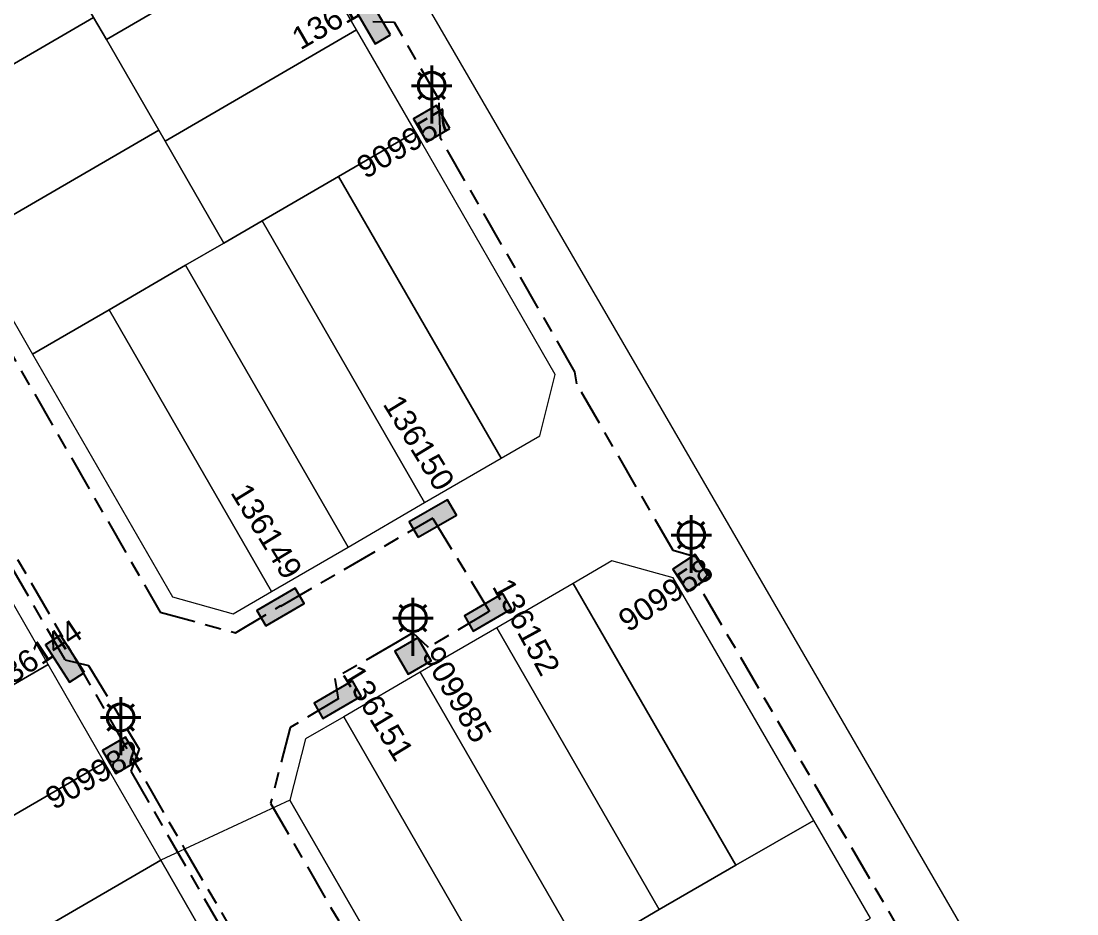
# Model space of a CAD drawing. Header units: metres. Extents: x 303431 to 305438, y 6269401 to 6270518.
# Drawn here: x 304200.8 to 304318.7, y 6270041.6 to 6270141.3 of the extents above; entities that cross this region are included whole.
import ezdxf
from ezdxf.enums import TextEntityAlignment as Align

# ---------------------------------------------------------------- set-up
doc = ezdxf.new("R2010")
doc.units = ezdxf.units.M
doc.linetypes.add('Cable Exist UG', pattern=[8.2, 4, -1.2, 1.8, -1.2])
doc.layers.get('0').update_dxf_attribs({"color": 6})
doc.layers.add('Cadastre Land Parcels_SP_EXT', color=9, linetype='Continuous', lineweight=5)
doc.layers.add('Cadastre Roads_SP_EXT', color=9, linetype='Continuous', lineweight=5)
for name, color, linetype in [('Equip_SP_SL_EXT', 7, 'Continuous'), ('Mains_HV_EXT', 7, 'Continuous'), ('Mains_LV_EXT', 7, 'Continuous'), ('SupportsUG_SP_LV_EXT', 7, 'Continuous'), ('SupportsUG_SP_LV_SL_EXT', 7, 'Continuous')]:
    doc.layers.add(name, color=color, linetype=linetype)
doc.styles.add('COLUMN_LABEL', font='arial.ttf')
doc.styles.add('iecARIAL', font='arial.ttf', dxfattribs={"height": 2})
doc.styles.add('POLE_LABEL', font='arial.ttf')
doc.styles.get("Standard").update_dxf_attribs({"font": 'arial.ttf'})

# ---------------------------------------------------------------- blocks, each defined once
blk = doc.blocks.new('COLUMN_EXT')
blk.add_hatch(color=256).paths.add_polyline_path([(-1.49, 1.48), (-1.49, -1.49), (1.48, -1.49), (1.48, 1.48)])
blk.add_lwpolyline([(-1.49, -1.49), (1.48, -1.49), (1.48, 1.48), (-1.49, 1.48)], close=True)
for tag, height, style, flags, p in [('ASSET_NUM', 2.5, 'COLUMN_LABEL', 8, (2, 2)), ('STRUCTURE_PLANT_NUMBER', 0.2, 'POLE_LABEL', 9, (1.81, 0.03)), ('STREET_CODE', 0.2, 'COLUMN_LABEL', 9, (1.81, -0.2))]:
    blk.add_attdef(tag, text='', height=height, dxfattribs=dict(style=style, flags=flags)).set_placement(p, align=Align.MIDDLE_LEFT)
at = {"flags": 9}
for tag, p in [('COLUMN_TYPE', (1.81, -0.4)), ('OWNED_BY', (1.81, -0.6)), ('STATE', (1.81, -0.8)), ('USAGE', (1.81, -1)), ('LEGEND', (1.81, -1.2)), ('STREETNAME', (1.81, -1.6)), ('SUBURB', (1.81, -1.8)), ('LOCATION', (1.81, -1.4)), ('NOTES', (1.81, -2))]:
    blk.add_attdef(tag, text='', height=0.2, dxfattribs=at).set_placement(p, align=Align.MIDDLE_LEFT)
at = {"flags": 1}
blk.add_attdef('Z', (1.81, -2.35), '', height=0.2, dxfattribs=at)
blk = doc.blocks.new('PILLAR_EXT')
blk.add_hatch(color=256).paths.add_polyline_path([(-2.475, 0.99), (-2.475, -0.99), (2.475, -0.99), (2.475, 0.99)])
blk.add_lwpolyline([(-2.475, -0.99), (2.475, -0.99), (2.475, 0.99), (-2.475, 0.99)], close=True)
at = {"style": 'iecARIAL', "flags": 8}
blk.add_attdef('ASSET_NUM', (1.5, 3.5), '', height=2.5, dxfattribs=at)
for tag, p, flags in [('OWNED_BY', (0, -0.2), 9), ('STATE', (0, -0.4), 9), ('SUPPORT_TYPE', (0, -0.6), 9), ('USAGE', (0, -0.8), 9), ('LEGEND', (0, -1), 9), ('LOCATION', (0, -1.2), 9), ('STREETNAME', (0, -1.8), 9), ('SUBURB', (0, -2), 1), ('NOTES', (0, -1.4), 9), ('PARENT', (0, -1.6), 9)]:
    blk.add_attdef(tag, p, '', height=0.2, dxfattribs=dict(flags=flags))
blk = doc.blocks.new('SL_LANTERN_EXT')
at = {"lineweight": 40}
for p, q in [((0, 1.97), (0, 6.47)), ((-1.46, 5.68), (-1.06, 5.28)), ((1.46, 5.68), (1.06, 5.28)), ((-2.25, 4.22), (2.25, 4.22)), ((-1.46, 2.76), (-1.06, 3.16)), ((0, 0), (0, 2.72)), ((1.46, 2.76), (1.06, 3.16))]:
    blk.add_line(p, q, dxfattribs=at)
blk.add_circle((0, 4.22), 1.5, dxfattribs=at)
at = {"style": 'iecARIAL', "flags": 9}
blk.add_attdef('ASSET_NUM', (1.5, 1.5), '', height=2.5, dxfattribs=at)
for tag, p, height, flags in [('CONSTRUCTED_VOLTAGE', (0.98, -0.65), 0.2, 9), ('CONTROL_TYPE', (0.98, -0.85), 0.2, 9), ('LANTERN_PURPOSE', (0.98, -1.05), 0.2, 9), ('LANTERN_TYPE', (0.98, -1.25), 0.2, 9), ('LNUMBER', (2.18, -3.25), 2.5, 8), ('OPERATING_VOLTAGE', (0.98, -1.65), 0.2, 9), ('ORIENTATION', (0.98, -1.85), 0.2, 9), ('OWNED_BY', (0.98, -2.05), 0.2, 9), ('STATE', (0.98, -2.25), 0.2, 9), ('NO_PHASES', (0.98, -1.45), 0.2, 9), ('USAGE', (0.98, -2.45), 0.2, 9), ('CEXIST', (0.98, -2.65), 0.2, 9), ('CNEW', (0.98, -2.85), 0.2, 9), ('CNUMBER', (0.98, -3.05), 0.2, 9), ('CREMOVE', (0.98, -3.25), 0.2, 9), ('CREPLACE', (0.98, -3.45), 0.2, 9), ('LKINGHEIGHT', (0.98, -3.65), 0.2, 9), ('LBRACKET', (0.98, -3.85), 0.2, 9), ('LBRACKETVOCAB', (0.98, -4.05), 0.2, 9), ('LCATEGORY', (0.98, -4.25), 0.2, 9), ('LCHARGE1', (0.98, -4.45), 0.2, 9), ('LCHARGE1PERCENT', (0.98, -4.65), 0.2, 9), ('LCHARGE2', (0.98, -4.85), 0.2, 9), ('LCHARGE2PERCENT', (0.98, -5.05), 0.2, 9), ('LCHARGE3', (0.98, -5.25), 0.2, 9), ('LCHARGE3PERCENT', (0.98, -5.45), 0.2, 9), ('LEXIST', (0.98, -5.65), 0.2, 9), ('LLAMP', (0.98, -5.85), 0.2, 9), ('LLAMPVOCAB', (0.98, -6.05), 0.2, 9), ('LMAST', (0.98, -6.25), 0.2, 9), ('LMASTVOCAB', (0.98, -6.45), 0.2, 9), ('LNEW', (0.98, -6.65), 0.2, 9), ('LANTNUMBER', (0.98, -6.85), 0.2, 9), ('LOUTREACH', (0.98, -7.25), 0.2, 9), ('LOUTREACHVOCAB', (0.98, -7.45), 0.2, 9), ('LRATECODE', (0.98, -7.65), 0.2, 9), ('LREMOVE', (0.98, -7.85), 0.2, 9), ('LREPLACE', (0.98, -8.05), 0.2, 9), ('LTYPE', (0.98, -8.25), 0.2, 9), ('LTYPEVOCAB', (0.98, -8.45), 0.2, 9), ('STREETNAME', (0.98, -9.25), 0.2, 9), ('SUBURB', (0.98, -9.45), 0.2, 1), ('LEGEND', (0.98, -8.65), 0.2, 9), ('LOCATION', (0.98, -8.85), 0.2, 9), ('NOTES', (0.98, -9.05), 0.2, 9)]:
    blk.add_attdef(tag, p, '', height=height, dxfattribs=dict(flags=flags))

msp = doc.modelspace()

# ---------------------------------------------------------------- linework, layer by layer
at = {"layer": 'Cadastre Land Parcels_SP_EXT', "linetype": 'Continuous'}
for points in [[(304418.82498, 6269989.89504), (304273.40397, 6270236.55496), (304206.78704, 6270210.66202), (304239.27904, 6270154.79499), (304271.13603, 6270099.89097), (304350.00698, 6269963.97198), (304358.58196, 6269965.52602), (304418.82498, 6269989.89504)], [(304231.69737, 6270151.65), (304225.13902, 6270163.0177), (304203.75052, 6270150.587), (304208.88591, 6270141.68449), (304210.30727, 6270139.2193), (304231.69737, 6270151.65)], [(304208.88591, 6270141.68449), (304203.75052, 6270150.587), (304201.6172, 6270154.28478), (304180.25483, 6270141.88041), (304187.52355, 6270129.27915), (304208.88591, 6270141.68449)], [(304238.25571, 6270140.28336), (304231.69737, 6270151.65), (304210.30727, 6270139.2193), (304216.15374, 6270129.08428), (304216.86482, 6270127.85169), (304238.25571, 6270140.28336)], [(304216.15374, 6270129.08428), (304210.30727, 6270139.2193), (304208.88591, 6270141.68449), (304187.52355, 6270129.27915), (304194.79218, 6270116.67991), (304216.15374, 6270129.08428)], [(304227.69378, 6270118.96525), (304236.23758, 6270123.92672), (304244.81326, 6270128.91574), (304238.25571, 6270140.28336), (304216.86482, 6270127.85169), (304223.42148, 6270116.48399), (304227.69378, 6270118.96525)], [(304210.6038, 6270109.04117), (304219.14839, 6270114.00273), (304223.42148, 6270116.48399), (304216.86482, 6270127.85169), (304216.15374, 6270129.08428), (304194.79218, 6270116.67991), (304202.06001, 6270104.07864), (304210.6038, 6270109.04117)], [(304258.70878, 6270094.96705), (304260.44663, 6270101.82016), (304244.81326, 6270128.91574), (304236.23758, 6270123.92672), (304254.38966, 6270092.45893), (304258.70878, 6270094.96705)], [(304254.38966, 6270092.45893), (304236.23758, 6270123.92672), (304227.69378, 6270118.96525), (304245.84507, 6270087.49746), (304254.38966, 6270092.45893)], [(304245.84507, 6270087.49746), (304227.69378, 6270118.96525), (304223.42148, 6270116.48399), (304219.14839, 6270114.00273), (304237.30048, 6270082.53503), (304245.84507, 6270087.49746)], [(304237.30048, 6270082.53503), (304219.14839, 6270114.00273), (304210.6038, 6270109.04117), (304228.75589, 6270077.57347), (304237.30048, 6270082.53503)], [(304228.75589, 6270077.57347), (304210.6038, 6270109.04117), (304202.06001, 6270104.07864), (304217.69029, 6270076.98111), (304224.4828, 6270075.09221), (304228.75589, 6270077.57347)], [(304289.31991, 6270052.01257), (304273.61526, 6270079.10074), (304266.7663, 6270080.98452), (304262.44719, 6270078.47649), (304280.5991, 6270047.00871), (304289.31991, 6270052.01257)], [(304203.79177, 6270069.41869), (304197.48853, 6270080.34597), (304176.12546, 6270067.94362), (304182.42702, 6270057.01723), (304203.79177, 6270069.41869)], [(304280.5991, 6270047.00871), (304262.44719, 6270078.47649), (304253.9018, 6270073.51406), (304272.05371, 6270042.04627), (304280.5991, 6270047.00871)], [(304267.78142, 6270039.56598), (304272.05371, 6270042.04627), (304253.9018, 6270073.51406), (304245.35721, 6270068.5525), (304263.50912, 6270037.08577), (304267.78142, 6270039.56598)], [(304210.09421, 6270058.49336), (304203.79177, 6270069.41869), (304182.42702, 6270057.01723), (304188.73026, 6270046.09102), (304210.09421, 6270058.49336)], [(304263.50912, 6270037.08577), (304245.35721, 6270068.5525), (304236.81262, 6270063.59006), (304254.96383, 6270032.12325), (304263.50912, 6270037.08577)], [(304254.96383, 6270032.12325), (304236.81262, 6270063.59006), (304232.54033, 6270061.10977), (304230.78922, 6270054.2594), (304246.42012, 6270027.16178), (304254.96383, 6270032.12325)], [(304216.39745, 6270047.56608), (304210.09421, 6270058.49336), (304188.73026, 6270046.09102), (304195.03271, 6270035.16472), (304216.39745, 6270047.56608)], [(304295.65204, 6270041.0898), (304289.31991, 6270052.01257), (304280.5991, 6270047.00871), (304272.05371, 6270042.04627), (304267.78142, 6270039.56598), (304274.08457, 6270028.64064), (304295.65204, 6270041.0898)], [(304222.69981, 6270036.64075), (304216.39745, 6270047.56608), (304195.03271, 6270035.16472), (304201.33594, 6270024.23744), (304222.69981, 6270036.64075)]]:
    msp.add_lwpolyline(points, close=True, dxfattribs=at)
at = {"layer": 'Cadastre Roads_SP_EXT', "linetype": 'Continuous'}
msp.add_lwpolyline([(304246.42005, 6270027.1618), (304230.78914, 6270054.25939), (304216.39742, 6270047.56608), (304222.69981, 6270036.6408)], dxfattribs=at)
at = {"layer": 'Mains_HV_EXT', "linetype": 'Cable Exist UG'}
msp.add_lwpolyline([(304163.15079, 6270145.60798), (304167.90157, 6270137.22777), (304181.09863, 6270114.62809), (304193.68391, 6270092.74936), (304206.52086, 6270070.56517), (304219.04408, 6270048.81265), (304231.91022, 6270026.61111), (304238.39038, 6270015.34046), (304244.85586, 6270004.03486), (304251.48158, 6269992.58253), (304257.9579, 6269981.36319), (304264.88342, 6269969.68589), (304271.53341, 6269955.64717), (304272.07895, 6269953.90411), (304267.49634, 6269946.08062), (304266.13149, 6269945.74429), (304266.13149, 6269945.74429), (304252.73807, 6269943.48405), (304248.77056, 6269947.98834), (304247.29494, 6269949.05473)], dxfattribs=at)
msp.add_lwpolyline([(304163.15079, 6270145.60798), (304167.90157, 6270137.22777), (304181.09863, 6270114.62809), (304193.68391, 6270092.74936), (304206.52086, 6270070.56517), (304219.04408, 6270048.81265), (304231.91022, 6270026.61111), (304238.39038, 6270015.34046), (304244.85586, 6270004.03486), (304251.48158, 6269992.58253), (304257.9579, 6269981.36319), (304264.88342, 6269969.68589), (304271.53341, 6269955.64717), (304272.07895, 6269953.90411), (304267.49634, 6269946.08062), (304266.13149, 6269945.74429), (304266.13149, 6269945.74429), (304252.73807, 6269943.48405), (304248.77056, 6269947.98834), (304247.29494, 6269949.05473)], dxfattribs=at)
at = {"layer": 'Mains_LV_EXT', "linetype": 'Cable Exist UG'}
for points in [[(304303.82802, 6270031.31735), (304276.4532, 6270078.26195), (304277.45919, 6270079.4407), (304276.17792, 6270081.4119), (304273.5937, 6270082.1679), (304262.83231, 6270100.77872), (304262.63861, 6270102.11538), (304247.63019, 6270128.16665), (304247.4762, 6270132.48383), (304247.4762, 6270132.48383), (304242.47592, 6270141.10711), (304240.06328, 6270141.1831)], [(304185.92649, 6270128.03568), (304216.33323, 6270075.26615), (304224.73037, 6270072.95545), (304229.80097, 6270075.99429)], [(304205.69429, 6270069.94956), (304186.68081, 6270103.00242)], [(304229.77828, 6270075.9213), (304246.79478, 6270085.80057)], [(304246.75006, 6270085.71799), (304253.11027, 6270075.3524)], [(304253.00158, 6270075.29043), (304246.27117, 6270071.33602), (304244.51978, 6270072.9381), (304242.7778, 6270071.91467), (304242.7778, 6270071.91467), (304235.817, 6270067.87067), (304236.19487, 6270065.53161)], [(304205.69429, 6270069.94956), (304208.32297, 6270069.31235), (304208.32297, 6270069.31235), (304213.97623, 6270059.95618), (304213.05649, 6270057.49032), (304231.1503, 6270026.08626)], [(304236.18845, 6270065.58983), (304230.82148, 6270062.37465), (304228.64232, 6270053.9293), (304251.18478, 6270014.9957)]]:
    msp.add_lwpolyline(points, dxfattribs=at)

# ---------------------------------------------------------------- block references
at = {"layer": 'Equip_SP_SL_EXT'}
for p in [(304246.63987, 6270129.83542), (304275.62404, 6270079.64466), (304244.54773, 6270070.37864), (304211.90854, 6270059.28913)]:
    msp.add_blockref('SL_LANTERN_EXT', p, dxfattribs=at)
at = {"layer": 'SupportsUG_SP_LV_EXT'}
ref = msp.add_blockref('PILLAR_EXT', (304239.94116, 6270141.3901), dxfattribs=dict(at, rotation=120.0800713153896))
ref.add_attrib('ASSET_NUM', '136107', dxfattribs={"layer": '0', "height": 2.5, "rotation": 29.9622403, "style": 'iecARIAL'}).set_placement((304241.44116, 6270144.8901), align=Align.MIDDLE_RIGHT)
ref = msp.add_blockref('PILLAR_EXT', (304246.77221, 6270085.73095), dxfattribs=dict(at, rotation=30.07746393680374))
ref.add_attrib('ASSET_NUM', '136150', dxfattribs={"layer": '0', "height": 2.5, "rotation": 301.522106, "style": 'iecARIAL'}).set_placement((304248.27221, 6270089.23095), align=Align.MIDDLE_RIGHT)
ref = msp.add_blockref('PILLAR_EXT', (304229.75578, 6270075.84894), dxfattribs=dict(at, rotation=30.08004093240229))
ref.add_attrib('ASSET_NUM', '136149', dxfattribs={"layer": '0', "height": 2.5, "rotation": 301.5102095, "style": 'iecARIAL'}).set_placement((304231.25578, 6270079.34894), align=Align.MIDDLE_RIGHT)
ref = msp.add_blockref('PILLAR_EXT', (304252.92426, 6270075.24496), dxfattribs=dict(at, rotation=210.0786244616278))
ref.add_attrib('ASSET_NUM', '136152', dxfattribs={"layer": '0', "height": 2.5, "rotation": 298.5901901, "style": 'iecARIAL'}).set_placement((304254.42426, 6270078.74496), align=Align.MIDDLE_LEFT)
ref = msp.add_blockref('PILLAR_EXT', (304205.68214, 6270070.06901), dxfattribs=dict(at, rotation=122.9547175216146))
ref.add_attrib('ASSET_NUM', '136144', dxfattribs={"layer": '0', "height": 2.5, "rotation": 33.727358, "style": 'iecARIAL'}).set_placement((304207.18214, 6270073.56901), align=Align.MIDDLE_RIGHT)
ref = msp.add_blockref('PILLAR_EXT', (304236.13954, 6270065.49939), dxfattribs=dict(at, rotation=210.0793379423826))
ref.add_attrib('ASSET_NUM', '136151', dxfattribs={"layer": '0', "height": 2.5, "rotation": 301.3284532, "style": 'iecARIAL'}).set_placement((304237.63954, 6270068.99939), align=Align.MIDDLE_LEFT)
at = {"layer": 'SupportsUG_SP_LV_SL_EXT'}
ref = msp.add_blockref('COLUMN_EXT', (304246.6399, 6270129.8354), dxfattribs=dict(at, rotation=120.0800713153896))
ref.add_attrib('ASSET_NUM', '909957', dxfattribs={"layer": '0', "height": 2.5, "rotation": 30.5161194, "style": 'COLUMN_LABEL'}).set_placement((304248.6399, 6270130.5854), align=Align.MIDDLE_RIGHT)
ref = msp.add_blockref('COLUMN_EXT', (304275.62406, 6270079.6446), dxfattribs=dict(at, rotation=123.0880626356187))
ref.add_attrib('ASSET_NUM', '909958', dxfattribs={"layer": '0', "height": 2.5, "rotation": 33.2473193, "style": 'COLUMN_LABEL'}).set_placement((304277.62406, 6270080.3946), align=Align.MIDDLE_RIGHT)
ref = msp.add_blockref('COLUMN_EXT', (304244.54772, 6270070.37865), dxfattribs=dict(at, rotation=210.0786244616278))
ref.add_attrib('ASSET_NUM', '909985', dxfattribs={"layer": '0', "height": 2.5, "rotation": 300.0925219, "style": 'COLUMN_LABEL'}).set_placement((304246.54772, 6270071.12865), align=Align.MIDDLE_LEFT)
ref = msp.add_blockref('COLUMN_EXT', (304211.90846, 6270059.2892), dxfattribs=dict(at, rotation=120.0811976260973))
ref.add_attrib('ASSET_NUM', '909982', dxfattribs={"layer": '0', "height": 2.5, "rotation": 30.0811978, "style": 'COLUMN_LABEL'}).set_placement((304213.90846, 6270060.0392), align=Align.MIDDLE_RIGHT)

doc.saveas('drawing.dxf')
